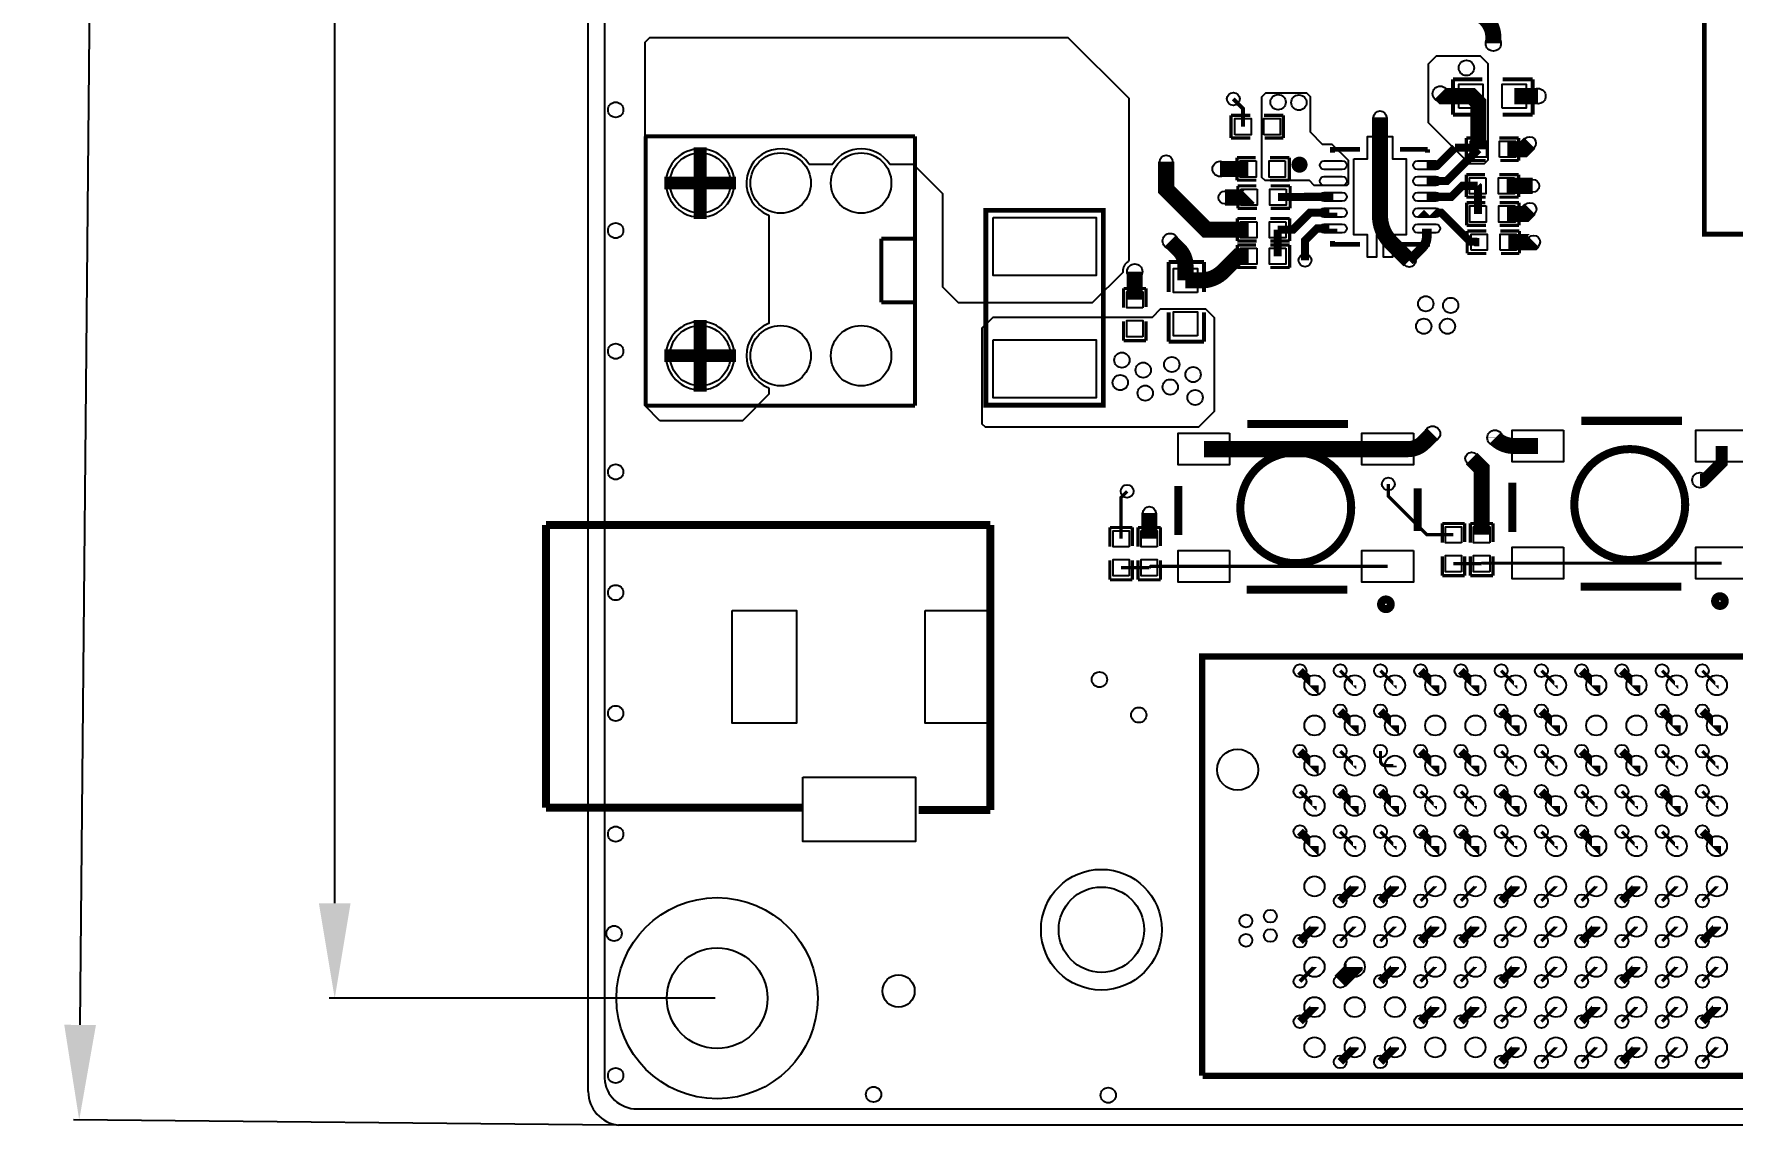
# Model space of a CAD drawing. Extents: x -17 to 168, y 0 to 127.
# Drawn here: x -17.5 to 36.1, y 0 to 34.4 of the extents above; entities that cross this region are included whole.
import ezdxf

# ---------------------------------------------------------------- set-up
doc = ezdxf.new("R2010")
doc.units = 0
doc.header["$MEASUREMENT"] = 0
doc.layers.get('0').update_dxf_attribs({"linetype": 'CONTINUOUS'})
doc.layers.get('Defpoints').update_dxf_attribs({"linetype": 'CONTINUOUS'})
for name, color, linetype in [('BG_OUTLINE', 130, 'CONTINUOUS'), ('ET_TOP', 123, 'CONTINUOUS'), ('PG_SILKSCREEN_TOP', 123, 'CONTINUOUS'), ('PIN_TOP', 4, 'CONTINUOUS'), ('RKI_ALL', 140, 'CONTINUOUS'), ('VC_TOP', 131, 'CONTINUOUS')]:
    doc.layers.add(name, color=color, linetype=linetype)
doc.dimstyles.get("Standard").update_dxf_attribs({"dimtxt": 0.18, "dimasz": 0.18, "dimexe": 0.18, "dimexo": 0.0625, "dimgap": 0.09, "dimtad": 0, "dimtih": 1, "dimtoh": 1, "dimdec": 4, "dimzin": 0, "dimdsep": 46, "dimtxsty": 'STANDARD', "dimcen": 0.09, "dimadec": 0, "dimazin": 0, "dimtfac": 1, "dimtdec": 4, "dimtofl": 0, "dimtmove": 0, "dimatfit": 3, "dimfxl": 1, "dimtolj": 1, "dimtzin": 0, "dimarcsym": 0})

# ---------------------------------------------------------------- blocks, each defined once
blk = doc.blocks.new('*D11')
at = {"layer": 'Defpoints', "color": 0, "linetype": 'Continuous', "transparency": 16777216}
for p in [(4.064, 110.936), (-8.003, 4.002), (4.064, 4.002)]:
    blk.add_point(p, dxfattribs=at)
at = {"layer": 'VC_TOP', "color": 0, "linetype": 'Continuous', "lineweight": -2, "transparency": 16777216}
for p, q in [((4.002, 110.936), (-8.183, 110.936)), ((-8.003, 107.936), (-8.003, 67.309)), ((-8.003, 7.002), (-8.003, 47.629)), ((4.002, 4.002), (-8.183, 4.002))]:
    blk.add_line(p, q, dxfattribs=at)
at = {"layer": 'VC_TOP', "color": 0, "linetype": 'Continuous', "transparency": 16777216}
for points in [[(-8.503, 107.936), (-7.503, 107.936), (-8.003, 110.936)], [(-8.503, 7.002), (-7.503, 7.002), (-8.003, 4.002)]]:
    blk.add_solid(points, dxfattribs=at)
at = {"layer": 'VC_TOP', "color": 0, "linetype": 'Continuous', "transparency": 16777216, "insert": (-8.003, 57.469), "char_height": 3, "attachment_point": 5, "rotation": 90}
blk.add_mtext('\\A1;106.93mm', dxfattribs=at)
blk = doc.blocks.new('*D12')
at = {"layer": 'Defpoints', "color": 0, "linetype": 'Continuous', "transparency": 16777216}
for p in [(2.03, 115), (-16.067, 0.16), (0.948, 0)]:
    blk.add_point(p, dxfattribs=at)
at = {"layer": 'VC_TOP', "color": 0, "linetype": 'Continuous', "lineweight": -2, "transparency": 16777216}
for p, q in [((1.967, 115), (-15.165, 115.162)), ((-15.014, 112.16), (-15.441, 66.75)), ((-16.039, 3.16), (-15.612, 48.57)), ((0.886, 0.001), (-16.247, 0.162))]:
    blk.add_line(p, q, dxfattribs=at)
at = {"layer": 'VC_TOP', "color": 0, "linetype": 'Continuous', "transparency": 16777216}
for points in [[(-15.514, 112.165), (-14.514, 112.155), (-14.985, 115.16)], [(-16.539, 3.165), (-15.539, 3.155), (-16.067, 0.16)]]:
    blk.add_solid(points, dxfattribs=at)
at = {"layer": 'VC_TOP', "color": 0, "linetype": 'Continuous', "transparency": 16777216, "insert": (-15.526, 57.66), "char_height": 3, "attachment_point": 5, "rotation": 90}
blk.add_mtext('\\A1;115.00mm', dxfattribs=at)

msp = doc.modelspace()

# ---------------------------------------------------------------- linework, layer by layer
at = {"linetype": 'Continuous'}
for centre, radius in [((16.1925, 6.165799), 1.3462), ((4.064, 4.001795), 1.5875)]:
    msp.add_circle(centre, radius, dxfattribs=at)
at = {"layer": 'BG_OUTLINE'}
for points in [[(0, 1.054862), (0, 112.957381)], [(163.412932, 0), (0.948436, 0)]]:
    msp.add_lwpolyline(points, dxfattribs=at)
msp.add_lwpolyline([(0, 1.058418, 0.382494), (0.948436, 0)], format="xyb", dxfattribs=at)
at = {"layer": 'ET_TOP'}
for points, const_width in [([(28.5623, 34.138895), (28.5623, 34.329395, 0.414214), (27.7368, 35.154895), (27.3431, 35.154895)], 0.508), ([(24.985497, 29.296411), (24.985497, 28.699104, 0.198913), (25.336017, 27.852878), (25.908, 27.280895)], 0.508), ([(25.908, 27.280895), (26.31821, 27.691105, 0.198923), (26.460399, 28.034361), (26.460399, 28.296387), (26.460501, 28.296387), (26.460501, 28.296413)], 0.3048), ([(18.3642, 27.903195), (18.641416, 27.62598, -0.198906), (18.8468, 27.130121), (18.8468, 26.658595)], 0.508), ([(18.8468, 26.658595), (19.34845, 26.658595, 0.198913), (20.03138, 26.941475), (20.5105, 27.420595), (20.8407, 27.420595)], 0.508), ([(25.226493, 21.333003), (25.86421, 21.333003, 0.198917), (26.365251, 21.540546), (26.6446, 21.819895)], 0.508), ([(28.613049, 21.691321), (28.613049, 21.680246, 0.198919), (29.206063, 21.434603), (29.967707, 21.434603)], 0.508), ([(25.000204, 11.800611), (25.000204, 11.500891, 0.414214), (25.1587, 11.342395), (25.458395, 11.342395), (25.458395, 11.342421)], 0.1016)]:
    msp.add_lwpolyline(points, format="xyb", dxfattribs=dict(at, const_width=const_width))
for points in [[(2.2606, 22.226295), (1.7907, 22.696195), (1.7907, 34.176995), (1.9431, 34.329395), (15.1384, 34.329395), (17.0561, 32.411695), (17.0561, 27.296593, -0.249383), (17.033697, 27.254505, 0.249804), (16.865092, 26.937995), (16.865092, 26.912087), (15.9004, 25.947395), (11.684, 25.947395), (11.1887, 26.442695), (11.1887, 29.389095), (10.2616, 30.316195), (9.546311, 30.316195, -0.249088), (9.504197, 30.338497, 0.529846), (7.717003, 30.338497, -0.249088), (7.674889, 30.316195), (7.006311, 30.316195, -0.249088), (6.964197, 30.338497, 1.352395), (5.670296, 28.728899, -0.307055), (5.7023, 28.681705), (5.7023, 25.332207, -0.307487), (5.670296, 25.284913, 0.677616), (5.670296, 23.278795, -0.307112), (5.7023, 23.231602), (5.7023, 23.064495), (4.8641, 22.226295)], [(4.610608, 29.731995, 1), (2.450592, 29.731945, 1)], [(4.610608, 24.281892, 1), (2.450592, 24.281892, 1)]]:
    msp.add_lwpolyline(points, format="xyb", close=True, dxfattribs=at)
for points in [[(28.3845, 30.455895), (28.2702, 30.341595), (27.813, 30.341595), (26.5176, 31.636995), (26.5176, 33.491195), (26.7716, 33.745195), (28.1432, 33.745195), (28.3845, 33.503895)], [(23.1648, 30.963895), (23.4696, 30.963895), (23.9776, 30.455895), (23.9776, 29.693895), (23.9395, 29.655795), (22.9108, 29.655795), (22.7584, 29.808195), (21.3614, 29.808195), (21.2598, 29.909795), (21.2598, 30.074895), (21.2598, 32.017995), (21.2598, 32.449795), (21.3868, 32.576795), (22.6695, 32.576795), (22.7838, 32.462495), (22.7838, 31.344895)], [(19.7485, 25.490195), (19.7485, 22.518395), (19.2532, 22.023095), (12.5349, 22.023095), (12.4333, 22.124695), (12.4333, 25.159995), (12.7762, 25.502895), (17.8054, 25.502895), (18.0594, 25.756895), (19.4818, 25.756895)]]:
    msp.add_lwpolyline(points, close=True, dxfattribs=at)
for points, const_width in [([(26.8859, 32.551395), (26.9621, 32.475195), (27.8511, 32.475195)], 0.508), ([(27.8511, 32.475195), (27.8765, 32.475195), (28.0924, 32.259295), (28.0924, 31.484595)], 0.508), ([(29.2227, 32.475195), (29.972, 32.475195)], 0.508), ([(20.6629, 31.509995), (20.6629, 32.081495), (20.3581, 32.386295)], 0.127), ([(24.985497, 29.296411), (24.985497, 31.806591)], 0.508), ([(28.0924, 30.798795), (28.0924, 31.484595)], 0.508), ([(29.0068, 30.798795), (29.5148, 30.798795), (29.7053, 30.989295)], 0.508), ([(3.5306, 29.731995), (3.5306, 30.862803)], 0.4064), ([(20.8407, 28.258795), (19.5072, 28.258795), (18.2372, 29.528795), (18.2372, 30.405095)], 0.508), ([(27.3558, 30.849595), (26.802588, 30.296409), (26.460501, 30.296409)], 0.254), ([(26.460501, 29.796511), (27.090091, 29.796511), (28.0924, 30.798795)], 0.254), ([(28.0924, 30.798795), (28.0416, 30.849595), (27.3558, 30.849595)], 0.254), ([(20.828, 30.176495), (19.939, 30.176495)], 0.508), ([(2.399792, 29.731995), (3.5306, 29.731995)], 0.4064), ([(3.5306, 29.731995), (4.661408, 29.731995)], 0.4064), ([(3.5306, 28.601187), (3.5306, 29.731995)], 0.4064), ([(20.0914, 29.274795), (20.8407, 29.274795), (20.8534, 29.287495)], 0.508), ([(28.067, 29.643095), (27.5844, 29.643095), (27.23769, 29.296411), (26.460501, 29.296411)], 0.254), ([(28.0797, 28.754095), (28.0797, 29.630395), (28.067, 29.643095)], 0.254), ([(28.9814, 29.643095), (29.8069, 29.643095)], 0.508), ([(21.7678, 29.287495), (22.63521, 29.287495), (22.6441, 29.296411), (23.510494, 29.296411)], 0.254), ([(28.9941, 28.754095), (29.5656, 28.754095), (29.718, 28.906495)], 0.508), ([(21.7551, 28.258795), (22.2377, 28.258795), (22.775189, 28.796209), (23.510494, 28.796209), (23.510494, 28.79631)], 0.254), ([(22.6187, 27.293595), (22.6187, 27.915895), (22.999192, 28.296387), (23.510494, 28.296387), (23.510494, 28.296413)], 0.254), ([(28.1178, 27.865095), (28.0162, 27.865095), (28.0035, 27.877795), (27.8384, 27.877795), (26.919911, 28.796209), (26.460399, 28.796209), (26.460501, 28.79631)], 0.254), ([(21.7551, 27.420595), (21.7551, 28.258795)], 0.254), ([(29.0322, 27.865095), (29.8196, 27.865095), (29.8323, 27.877795)], 0.508), ([(17.2466, 26.048995), (17.2466, 26.937995)], 0.508), ([(3.5306, 24.281892), (3.5306, 25.4127)], 0.4064), ([(2.399792, 24.281892), (3.5306, 24.281892)], 0.4064), ([(3.5306, 24.281892), (4.661408, 24.281892)], 0.4064), ([(3.5306, 23.151109), (3.5306, 24.281892)], 0.4064), ([(19.426707, 21.333003), (25.226493, 21.333003)], 0.508), ([(35.082988, 20.353782), (35.212477, 20.353782), (35.767493, 20.908797), (35.767493, 21.434603)], 0.381), ([(28.194, 18.632195), (28.194, 20.715478), (27.876754, 21.032724)], 0.508), ([(16.8148, 18.505195), (16.8148, 19.813295), (17.0053, 20.003795)], 0.1016), ([(27.305, 18.632195), (26.4668, 18.632195), (25.2476, 19.851395), (25.2476, 20.232395)], 0.1016), ([(17.7038, 18.505195), (17.7038, 19.317995)], 0.508), ([(27.305, 17.717795), (28.194, 17.717795)], 0.1016), ([(29.967707, 17.734788), (28.210993, 17.734788), (28.194, 17.717795)], 0.1016), ([(29.967707, 17.734788), (35.767493, 17.734788)], 0.1016), ([(16.8148, 17.590795), (17.7038, 17.590795)], 0.1016), ([(19.426707, 17.633188), (17.746193, 17.633188), (17.7038, 17.590795)], 0.1016), ([(25.226493, 17.633188), (19.426707, 17.633188)], 0.1016), ([(22.918395, 13.882421), (22.918395, 13.882395), (22.460204, 14.340611)], 0.254), ([(24.188395, 13.882421), (24.188395, 13.882395), (23.730204, 14.340611)], 0.1016), ([(25.458395, 13.882421), (25.458395, 13.882395), (25.000204, 14.340611)], 0.1016), ([(26.728395, 13.882421), (26.728395, 13.882395), (26.270204, 14.340611)], 0.254), ([(27.998395, 13.882421), (27.998395, 13.882395), (27.540204, 14.340611)], 0.254), ([(29.268395, 13.882421), (29.268395, 13.882395), (28.810204, 14.340611)], 0.1016), ([(30.538395, 13.882421), (30.538395, 13.882395), (30.080204, 14.340611)], 0.1016), ([(31.808395, 13.882421), (31.808395, 13.882395), (31.350204, 14.340611)], 0.254), ([(33.078395, 13.882421), (33.078395, 13.882395), (32.620204, 14.340611)], 0.254), ([(34.348395, 13.882421), (34.348395, 13.882395), (33.890204, 14.340611)], 0.1016), ([(35.618395, 13.882421), (35.618395, 13.882395), (35.160204, 14.340611)], 0.1016), ([(24.188395, 12.612421), (24.188395, 12.612395), (23.730204, 13.070611)], 0.254), ([(25.458395, 12.612421), (25.458395, 12.612395), (25.000204, 13.070611)], 0.254), ([(29.268395, 12.612421), (29.268395, 12.612395), (28.810204, 13.070611)], 0.254), ([(30.538395, 12.612421), (30.538395, 12.612395), (30.080204, 13.070611)], 0.254), ([(34.348395, 12.612421), (34.348395, 12.612395), (33.890204, 13.070611)], 0.254), ([(35.618395, 12.612421), (35.618395, 12.612395), (35.160204, 13.070611)], 0.254), ([(22.918395, 11.342421), (22.918395, 11.342395), (22.460204, 11.800611)], 0.254), ([(24.188395, 11.342421), (24.188395, 11.342395), (23.730204, 11.800611)], 0.1016), ([(26.728395, 11.342421), (26.728395, 11.342395), (26.270204, 11.800611)], 0.254), ([(27.998395, 11.342421), (27.998395, 11.342395), (27.540204, 11.800611)], 0.254), ([(29.268395, 11.342421), (29.268395, 11.342395), (28.810204, 11.800611)], 0.1016), ([(30.538395, 11.342421), (30.538395, 11.342395), (30.080204, 11.800611)], 0.1016), ([(31.808395, 11.342421), (31.808395, 11.342395), (31.350204, 11.800611)], 0.254), ([(33.078395, 11.342421), (33.078395, 11.342395), (32.620204, 11.800611)], 0.254), ([(34.348395, 11.342421), (34.348395, 11.342395), (33.890204, 11.800611)], 0.1016), ([(35.618395, 11.342421), (35.618395, 11.342395), (35.160204, 11.800611)], 0.1016), ([(22.918395, 10.072421), (22.918395, 10.072395), (22.460204, 10.530611)], 0.127), ([(24.188395, 10.072421), (24.188395, 10.072395), (23.730204, 10.530611)], 0.254), ([(25.458395, 10.072421), (25.458395, 10.072395), (25.000204, 10.530611)], 0.254), ([(26.728395, 10.072421), (26.728395, 10.072395), (26.270204, 10.530611)], 0.1016), ([(27.998395, 10.072421), (27.998395, 10.072395), (27.540204, 10.530611)], 0.1016), ([(29.268395, 10.072421), (29.268395, 10.072395), (28.810204, 10.530611)], 0.254), ([(30.538395, 10.072421), (30.538395, 10.072395), (30.080204, 10.530611)], 0.254), ([(31.808395, 10.072421), (31.808395, 10.072395), (31.350204, 10.530611)], 0.1016), ([(33.078395, 10.072421), (33.078395, 10.072395), (32.620204, 10.530611)], 0.1016), ([(34.348395, 10.072421), (34.348395, 10.072395), (33.890204, 10.530611)], 0.254), ([(35.618395, 10.072421), (35.618395, 10.072395), (35.160204, 10.530611)], 0.1016), ([(22.918395, 8.802421), (22.918395, 8.802395), (22.460204, 9.260611)], 0.254), ([(24.188395, 8.802421), (24.188395, 8.802395), (23.730204, 9.260611)], 0.1016), ([(25.458395, 8.802421), (25.458395, 8.802395), (25.000204, 9.260611)], 0.1016), ([(26.728395, 8.802421), (26.728395, 8.802395), (26.270204, 9.260611)], 0.254), ([(27.998395, 8.802421), (27.998395, 8.802395), (27.540204, 9.260611)], 0.254), ([(29.268395, 8.802421), (29.268395, 8.802395), (28.810204, 9.260611)], 0.1016), ([(30.538395, 8.802421), (30.538395, 8.802395), (30.080204, 9.260611)], 0.1016), ([(31.808395, 8.802421), (31.808395, 8.802395), (31.350204, 9.260611)], 0.254), ([(33.078395, 8.802421), (33.078395, 8.802395), (32.620204, 9.260611)], 0.1016), ([(34.348395, 8.802421), (34.348395, 8.802395), (33.890204, 9.260611)], 0.1016), ([(35.618395, 8.802421), (35.618395, 8.802395), (35.160204, 9.260611)], 0.254), ([(24.188395, 7.532421), (24.188395, 7.532395), (23.730204, 7.074205)], 0.254), ([(25.458395, 7.532421), (25.458395, 7.532395), (25.000204, 7.074205)], 0.254), ([(26.728395, 7.532421), (26.728395, 7.532395), (26.270204, 7.074205)], 0.1016), ([(27.998395, 7.532421), (27.998395, 7.532395), (27.540204, 7.074205)], 0.1016), ([(29.268395, 7.532421), (29.268395, 7.532395), (28.810204, 7.074205)], 0.254), ([(30.538395, 7.532421), (30.538395, 7.532395), (30.080204, 7.074205)], 0.1016), ([(31.808395, 7.532421), (31.808395, 7.532395), (31.350204, 7.074205)], 0.1016), ([(33.078395, 7.532421), (33.078395, 7.532395), (32.620204, 7.074205)], 0.254), ([(34.348395, 7.532421), (34.348395, 7.532395), (33.890204, 7.074205)], 0.1016), ([(35.618395, 7.532421), (35.618395, 7.532395), (35.160204, 7.074205)], 0.1016), ([(22.918395, 6.262421), (22.918395, 6.262395), (22.460204, 5.804205)], 0.254), ([(24.188395, 6.262421), (24.188395, 6.262395), (23.730204, 5.804205)], 0.1016), ([(25.458395, 6.262421), (25.458395, 6.262395), (25.000204, 5.804205)], 0.1016), ([(26.728395, 6.262421), (26.728395, 6.262395), (26.270204, 5.804205)], 0.254), ([(27.998395, 6.262421), (27.998395, 6.262395), (27.540204, 5.804205)], 0.254), ([(29.268395, 6.262421), (29.268395, 6.262395), (28.810204, 5.804205)], 0.1016), ([(30.538395, 6.262421), (30.538395, 6.262395), (30.080204, 5.804205)], 0.1016), ([(31.808395, 6.262421), (31.808395, 6.262395), (31.350204, 5.804205)], 0.254), ([(33.078395, 6.262421), (33.078395, 6.262395), (32.620204, 5.804205)], 0.1016), ([(34.348395, 6.262421), (34.348395, 6.262395), (33.890204, 5.804205)], 0.1016), ([(35.618395, 6.262421), (35.618395, 6.262395), (35.160204, 5.804205)], 0.254), ([(22.918395, 4.992421), (22.918395, 4.992395), (22.460204, 4.534205)], 0.127), ([(24.188395, 4.992421), (24.188395, 4.992395), (23.730204, 4.534205)], 0.508), ([(25.458395, 4.992421), (25.458395, 4.992395), (25.000204, 4.534205)], 0.254), ([(26.728395, 4.992421), (26.728395, 4.992395), (26.270204, 4.534205)], 0.1016), ([(27.998395, 4.992421), (27.998395, 4.992395), (27.540204, 4.534205)], 0.1016), ([(29.268395, 4.992421), (29.268395, 4.992395), (28.810204, 4.534205)], 0.254), ([(30.538395, 4.992421), (30.538395, 4.992395), (30.080204, 4.534205)], 0.1016), ([(31.808395, 4.992421), (31.808395, 4.992395), (31.350204, 4.534205)], 0.1016), ([(33.078395, 4.992421), (33.078395, 4.992395), (32.620204, 4.534205)], 0.254), ([(34.348395, 4.992421), (34.348395, 4.992395), (33.890204, 4.534205)], 0.1016), ([(35.618395, 4.992421), (35.618395, 4.992395), (35.160204, 4.534205)], 0.1016), ([(22.918395, 3.722421), (22.918395, 3.722395), (22.460204, 3.264205)], 0.254), ([(26.728395, 3.722421), (26.728395, 3.722395), (26.270204, 3.264205)], 0.254), ([(27.998395, 3.722421), (27.998395, 3.722395), (27.540204, 3.264205)], 0.254), ([(29.268395, 3.722421), (29.268395, 3.722395), (28.810204, 3.264205)], 0.1016), ([(30.538395, 3.722421), (30.538395, 3.722395), (30.080204, 3.264205)], 0.1016), ([(31.808395, 3.722421), (31.808395, 3.722395), (31.350204, 3.264205)], 0.254), ([(33.078395, 3.722421), (33.078395, 3.722395), (32.620204, 3.264205)], 0.1016), ([(34.348395, 3.722421), (34.348395, 3.722395), (33.890204, 3.264205)], 0.1016), ([(35.618395, 3.722421), (35.618395, 3.722395), (35.160204, 3.264205)], 0.254), ([(24.188395, 2.452421), (24.188395, 2.452395), (23.730204, 1.994205)], 0.254), ([(25.458395, 2.452421), (25.458395, 2.452395), (25.000204, 1.994205)], 0.254), ([(29.268395, 2.452421), (29.268395, 2.452395), (28.810204, 1.994205)], 0.254), ([(30.538395, 2.452421), (30.538395, 2.452395), (30.080204, 1.994205)], 0.1016), ([(31.808395, 2.452421), (31.808395, 2.452395), (31.350204, 1.994205)], 0.1016), ([(33.078395, 2.452421), (33.078395, 2.452395), (32.620204, 1.994205)], 0.254), ([(34.348395, 2.452421), (34.348395, 2.452395), (33.890204, 1.994205)], 0.1016), ([(35.618395, 2.452421), (35.618395, 2.452395), (35.160204, 1.994205)], 0.1016)]:
    msp.add_lwpolyline(points, dxfattribs=dict(at, const_width=const_width))
at = {"layer": 'PG_SILKSCREEN_TOP'}
for points, const_width in [([(115.221995, 88.11641), (35.222205, 88.11641), (35.222205, 28.116505), (115.221995, 28.116505), (115.221995, 55.131995)], 0.1524), ([(28.2194, 33.008595), (27.2923, 33.008595)], 0.127), ([(27.2923, 33.008595), (27.2923, 31.890995)], 0.127), ([(28.8544, 33.008595), (29.8069, 33.008595)], 0.127), ([(29.8069, 33.008595), (29.8069, 31.890995)], 0.127), ([(20.2819, 31.865595), (20.8915, 31.865595)], 0.1016), ([(20.2819, 31.865595), (20.2819, 31.154395)], 0.1016), ([(21.3233, 31.865595), (21.9329, 31.865595)], 0.1016), ([(21.9329, 31.865595), (21.9329, 31.154395)], 0.1016), ([(27.2923, 31.890995), (28.2194, 31.890995)], 0.127), ([(29.8069, 31.890995), (28.8544, 31.890995)], 0.127), ([(1.808201, 31.206389), (10.308107, 31.206389)], 0.127), ([(1.808201, 22.706609), (1.808201, 31.206389)], 0.127), ([(10.308107, 31.206389), (10.308107, 22.706609)], 0.127), ([(20.2819, 31.154395), (20.8915, 31.154395)], 0.1016), ([(21.9329, 31.154395), (21.3487, 31.154395)], 0.1016), ([(27.7114, 31.154395), (28.321, 31.154395)], 0.1016), ([(27.7114, 31.154395), (27.7114, 30.443195)], 0.1016), ([(28.7528, 31.154395), (29.3624, 31.154395)], 0.1016), ([(29.3624, 31.154395), (29.3624, 30.443195)], 0.1016), ([(20.4724, 29.820895), (20.4724, 30.532095)], 0.1016), ([(20.4724, 30.532095), (21.0566, 30.532095)], 0.1016), ([(22.1234, 30.532095), (21.5138, 30.532095)], 0.1016), ([(22.1234, 29.820895), (22.1234, 30.532095)], 0.1016), ([(23.485297, 30.693411), (23.485297, 30.796509), (24.350497, 30.796509)], 0.1524), ([(25.620497, 30.796509), (26.485596, 30.796509)], 0.1524), ([(26.485596, 30.796509), (26.485596, 30.693411)], 0.1524), ([(27.7114, 30.443195), (28.321, 30.443195)], 0.1016), ([(27.7114, 29.287495), (27.7114, 29.998695)], 0.1016), ([(27.7114, 29.998695), (28.2956, 29.998695)], 0.1016), ([(29.3624, 29.998695), (28.7528, 29.998695)], 0.1016), ([(29.3624, 30.443195), (28.7782, 30.443195)], 0.1016), ([(29.3624, 29.287495), (29.3624, 29.998695)], 0.1016), ([(21.082, 29.820895), (20.4724, 29.820895)], 0.1016), ([(20.4978, 28.931895), (20.4978, 29.643095)], 0.1016), ([(20.4978, 29.643095), (21.082, 29.643095)], 0.1016), ([(22.1234, 29.820895), (21.5138, 29.820895)], 0.1016), ([(22.1488, 29.643095), (21.5392, 29.643095)], 0.1016), ([(22.1488, 28.931895), (22.1488, 29.643095)], 0.1016), ([(21.1074, 28.931895), (20.4978, 28.931895)], 0.1016), ([(22.1488, 28.931895), (21.5392, 28.931895)], 0.1016), ([(28.321, 29.287495), (27.7114, 29.287495)], 0.1016), ([(27.7241, 29.109695), (28.3083, 29.109695)], 0.1016), ([(27.7241, 28.398495), (27.7241, 29.109695)], 0.1016), ([(29.3624, 29.287495), (28.7528, 29.287495)], 0.1016), ([(29.3751, 29.109695), (28.7655, 29.109695)], 0.1016), ([(29.3751, 28.398495), (29.3751, 29.109695)], 0.1016), ([(20.4851, 27.903195), (20.4851, 28.614395)], 0.1016), ([(20.4851, 28.614395), (21.0693, 28.614395)], 0.1016), ([(22.1361, 28.614395), (21.5265, 28.614395)], 0.1016), ([(22.1361, 27.903195), (22.1361, 28.614395)], 0.1016), ([(28.3337, 28.398495), (27.7241, 28.398495)], 0.1016), ([(29.3751, 28.398495), (28.7655, 28.398495)], 0.1016), ([(10.308107, 27.972309), (9.2456, 27.972309)], 0.127), ([(9.2456, 27.972309), (9.2456, 25.965709)], 0.127), ([(10.308107, 25.965709), (10.308107, 27.972309)], 0.127), ([(21.0947, 27.903195), (20.4851, 27.903195)], 0.1016), ([(22.1361, 27.903195), (21.5265, 27.903195)], 0.1016), ([(24.350497, 27.796211), (23.485297, 27.796211), (23.485297, 27.899411)], 0.1524), ([(26.485596, 27.899411), (26.485596, 27.796211), (25.620497, 27.796211)], 0.1524), ([(27.7368, 28.220695), (27.7368, 27.509495)], 0.1016), ([(27.7368, 28.220695), (28.3464, 28.220695)], 0.1016), ([(28.7782, 28.220695), (29.3878, 28.220695)], 0.1016), ([(29.3878, 28.220695), (29.3878, 27.509495)], 0.1016), ([(20.4851, 27.064995), (20.4851, 27.776195)], 0.1016), ([(20.4851, 27.776195), (21.0693, 27.776195)], 0.1016), ([(22.1361, 27.776195), (21.5265, 27.776195)], 0.1016), ([(22.1361, 27.064995), (22.1361, 27.776195)], 0.1016), ([(27.7368, 27.509495), (28.3464, 27.509495)], 0.1016), ([(29.3878, 27.509495), (28.8036, 27.509495)], 0.1016), ([(18.3134, 26.290295), (18.3134, 27.242795)], 0.127), ([(18.3134, 27.242795), (19.431, 27.242795)], 0.127), ([(19.431, 27.242795), (19.431, 26.290295)], 0.127), ([(21.0947, 27.064995), (20.4851, 27.064995)], 0.1016), ([(22.1361, 27.064995), (21.5265, 27.064995)], 0.1016), ([(16.891, 26.404595), (17.6022, 26.404595)], 0.1016), ([(16.891, 25.794995), (16.891, 26.404595)], 0.1016), ([(17.6022, 26.404595), (17.6022, 25.820395)], 0.1016), ([(9.2456, 25.965709), (10.308107, 25.965709)], 0.127), ([(16.891, 24.753595), (16.891, 25.363195)], 0.1016), ([(17.6022, 24.753595), (17.6022, 25.363195)], 0.1016), ([(18.3134, 25.655295), (18.3134, 24.728195)], 0.127), ([(19.431, 24.728195), (19.431, 25.655295)], 0.127), ([(16.891, 24.753595), (17.6022, 24.753595)], 0.1016), ([(18.3134, 24.728195), (19.431, 24.728195)], 0.127), ([(10.308107, 22.706609), (1.808201, 22.706609)], 0.127), ([(23.9776, 22.125407), (20.8026, 22.125407)], 0.254), ([(34.5186, 22.227007), (31.3436, 22.227007)], 0.254), ([(29.16301, 18.721299), (29.16301, 20.270495)], 0.254), ([(18.62201, 18.619699), (18.62201, 20.168895)], 0.254), ([(26.17851, 18.746699), (26.17851, 20.092695)], 0.254), ([(12.688595, 18.936995), (-1.332205, 18.936995)], 0.254), ([(-1.332205, 18.936995), (-1.332205, 10.021595)], 0.254), ([(12.688595, 9.945395), (12.688595, 18.936995)], 0.254), ([(16.4592, 18.860795), (17.1704, 18.860795)], 0.1016), ([(16.4592, 18.251195), (16.4592, 18.860795)], 0.1016), ([(17.1704, 18.860795), (17.1704, 18.276595)], 0.1016), ([(17.3482, 18.860795), (18.0594, 18.860795)], 0.1016), ([(17.3482, 18.251195), (17.3482, 18.860795)], 0.1016), ([(18.0594, 18.860795), (18.0594, 18.276595)], 0.1016), ([(26.9494, 18.987795), (27.6606, 18.987795)], 0.1016), ([(26.9494, 18.378195), (26.9494, 18.987795)], 0.1016), ([(27.6606, 18.987795), (27.6606, 18.403595)], 0.1016), ([(27.8384, 18.987795), (28.5496, 18.987795)], 0.1016), ([(27.8384, 18.378195), (27.8384, 18.987795)], 0.1016), ([(28.5496, 18.987795), (28.5496, 18.403595)], 0.1016), ([(16.4592, 17.209795), (16.4592, 17.819395)], 0.1016), ([(17.1704, 17.209795), (17.1704, 17.819395)], 0.1016), ([(17.3482, 17.209795), (17.3482, 17.819395)], 0.1016), ([(18.0594, 17.209795), (18.0594, 17.819395)], 0.1016), ([(26.9494, 17.336795), (26.9494, 17.946395)], 0.1016), ([(27.6606, 17.336795), (27.6606, 17.946395)], 0.1016), ([(27.8384, 17.336795), (27.8384, 17.946395)], 0.1016), ([(28.5496, 17.336795), (28.5496, 17.946395)], 0.1016), ([(16.4592, 17.209795), (17.1704, 17.209795)], 0.1016), ([(17.3482, 17.209795), (18.0594, 17.209795)], 0.1016), ([(26.9494, 17.336795), (27.6606, 17.336795)], 0.1016), ([(27.8384, 17.336795), (28.5496, 17.336795)], 0.1016), ([(23.9522, 16.894607), (20.7772, 16.89481)], 0.254), ([(34.4932, 16.996207), (31.3182, 16.99641)], 0.254), ([(19.369989, 1.555801), (19.369989, 14.789201), (75.986589, 14.789201)], 0.2032), ([(-1.332205, 10.021595), (6.770395, 10.021595)], 0.254), ([(10.427995, 9.945395), (12.688595, 9.945395)], 0.254), ([(75.94981, 1.555801), (19.38401, 1.555801)], 0.2032)]:
    msp.add_lwpolyline(points, dxfattribs=dict(at, const_width=const_width))
at = {"layer": 'PG_SILKSCREEN_TOP', "const_width": 0.254}
for points in [[(22.572497, 30.312411, 1), (22.318447, 30.312309, 1)], [(34.617711, 19.584772, 1), (31.117433, 19.584767, 1)], [(24.076406, 19.483095, 1), (20.576738, 19.483243, 1)], [(25.324587, 16.435603, 1), (25.01968, 16.435751, 1)], [(35.865308, 16.53728, 1), (35.56096, 16.537275, 1)]]:
    msp.add_lwpolyline(points, format="xyb", close=True, dxfattribs=at)
at = {"layer": 'PG_SILKSCREEN_TOP', "const_width": 0.1524}
msp.add_lwpolyline([(16.256, 28.868395), (16.256, 22.721595), (12.5476, 22.721595), (12.5476, 28.868395)], close=True, dxfattribs=at)
at = {"layer": 'PIN_TOP'}
for points in [[(27.4701, 32.094195), (27.4701, 32.856195), (28.2321, 32.856195), (28.2321, 32.094195)], [(28.8417, 32.094195), (28.8417, 32.856195), (29.6037, 32.856195), (29.6037, 32.094195)], [(20.4089, 31.255995), (20.4089, 31.763995), (20.9169, 31.763995), (20.9169, 31.255995)], [(21.3233, 31.255995), (21.3233, 31.763995), (21.8313, 31.763995), (21.8313, 31.255995)], [(24.160505, 30.496307), (24.595607, 30.496307), (24.595607, 31.196305), (24.87549, 31.196305), (24.87549, 30.496307), (25.095505, 30.496307), (25.095505, 31.196305), (25.375387, 31.196305), (25.375387, 30.496307), (25.810489, 30.496307), (25.810489, 28.096515), (25.375387, 28.096515), (25.375387, 27.396516), (25.095505, 27.396516), (25.095505, 28.096515), (24.87549, 28.096515), (24.87549, 27.396516), (24.595607, 27.396516), (24.595607, 28.096515), (24.160505, 28.096515)], [(27.8384, 30.544795), (27.8384, 31.052795), (28.3464, 31.052795), (28.3464, 30.544795)], [(28.7528, 30.544795), (28.7528, 31.052795), (29.2608, 31.052795), (29.2608, 30.544795)], [(21.082, 30.430495), (21.082, 29.922495), (20.574, 29.922495), (20.574, 30.430495)], [(21.9964, 30.430495), (21.9964, 29.922495), (21.4884, 29.922495), (21.4884, 30.430495)], [(21.1074, 29.541495), (21.1074, 29.033495), (20.5994, 29.033495), (20.5994, 29.541495)], [(22.0218, 29.541495), (22.0218, 29.033495), (21.5138, 29.033495), (21.5138, 29.541495)], [(28.321, 29.897095), (28.321, 29.389095), (27.813, 29.389095), (27.813, 29.897095)], [(29.2354, 29.897095), (29.2354, 29.389095), (28.7274, 29.389095), (28.7274, 29.897095)], [(28.3337, 29.008095), (28.3337, 28.500095), (27.8257, 28.500095), (27.8257, 29.008095)], [(29.2481, 29.008095), (29.2481, 28.500095), (28.7401, 28.500095), (28.7401, 29.008095)], [(12.7762, 28.639795), (16.0274, 28.639795), (16.0274, 26.810995), (12.7762, 26.810995)], [(21.0947, 28.512795), (21.0947, 28.004795), (20.5867, 28.004795), (20.5867, 28.512795)], [(22.0091, 28.512795), (22.0091, 28.004795), (21.5011, 28.004795), (21.5011, 28.512795)], [(27.8638, 27.611095), (27.8638, 28.119095), (28.3718, 28.119095), (28.3718, 27.611095)], [(28.7782, 27.611095), (28.7782, 28.119095), (29.2862, 28.119095), (29.2862, 27.611095)], [(21.0947, 27.674595), (21.0947, 27.166595), (20.5867, 27.166595), (20.5867, 27.674595)], [(22.0091, 27.674595), (22.0091, 27.166595), (21.5011, 27.166595), (21.5011, 27.674595)], [(19.2278, 26.277595), (18.4658, 26.277595), (18.4658, 27.039595), (19.2278, 27.039595)], [(17.5006, 25.794995), (16.9926, 25.794995), (16.9926, 26.302995), (17.5006, 26.302995)], [(17.5006, 24.880595), (16.9926, 24.880595), (16.9926, 25.388595), (17.5006, 25.388595)], [(19.2278, 24.905995), (18.4658, 24.905995), (18.4658, 25.667995), (19.2278, 25.667995)], [(12.7762, 24.778995), (16.0274, 24.778995), (16.0274, 22.950195), (12.7762, 22.950195)], [(20.239507, 21.833002), (20.239507, 20.833004), (18.613907, 20.833004), (18.613907, 21.833002)], [(26.039293, 21.833002), (26.039293, 20.833004), (24.413693, 20.833004), (24.413693, 21.833002)], [(30.780507, 21.934602), (30.780507, 20.934604), (29.154907, 20.934604), (29.154907, 21.934602)], [(36.580293, 21.934602), (36.580293, 20.934604), (34.954693, 20.934604), (34.954693, 21.934602)], [(17.0688, 18.251195), (16.5608, 18.251195), (16.5608, 18.759195), (17.0688, 18.759195)], [(17.9578, 18.251195), (17.4498, 18.251195), (17.4498, 18.759195), (17.9578, 18.759195)], [(27.559, 18.378195), (27.051, 18.378195), (27.051, 18.886195), (27.559, 18.886195)], [(28.448, 18.378195), (27.94, 18.378195), (27.94, 18.886195), (28.448, 18.886195)], [(30.780507, 18.234787), (30.780507, 17.234789), (29.154907, 17.234789), (29.154907, 18.234787)], [(36.580293, 18.234787), (36.580293, 17.234789), (34.954693, 17.234789), (34.954693, 18.234787)], [(17.0688, 17.336795), (16.5608, 17.336795), (16.5608, 17.844795), (17.0688, 17.844795)], [(17.9578, 17.336795), (17.4498, 17.336795), (17.4498, 17.844795), (17.9578, 17.844795)], [(20.239507, 18.133187), (20.239507, 17.133189), (18.613907, 17.133189), (18.613907, 18.133187)], [(26.039293, 18.133187), (26.039293, 17.133189), (24.413693, 17.133189), (24.413693, 18.133187)], [(27.559, 17.463795), (27.051, 17.463795), (27.051, 17.971795), (27.559, 17.971795)], [(28.448, 17.463795), (27.94, 17.463795), (27.94, 17.971795), (28.448, 17.971795)], [(4.535195, 16.244595), (6.567195, 16.244595), (6.567195, 12.688595), (4.535195, 12.688595)], [(10.635285, 16.244595), (12.667285, 16.244595), (12.667285, 12.688595), (10.635285, 12.688595)], [(6.770395, 10.982503), (10.326395, 10.982503), (10.326395, 8.950503), (6.770395, 8.950503)]]:
    msp.add_lwpolyline(points, close=True, dxfattribs=at)
for points in [[(23.795495, 30.156455), (23.225493, 30.156455, -1), (23.225493, 30.436363), (23.795495, 30.436363, -1)], [(26.745502, 30.156455), (26.1755, 30.156455, -1), (26.1755, 30.436363), (26.745502, 30.436363, -1)], [(23.795495, 29.656557), (23.225493, 29.656557, -1), (23.225493, 29.936465), (23.795495, 29.936465, -1)], [(26.745502, 29.656557), (26.1755, 29.656557, -1), (26.1755, 29.936465), (26.745502, 29.936465, -1)], [(23.795495, 29.156457), (23.225493, 29.156457, -1), (23.225493, 29.436365), (23.795495, 29.436365, -1)], [(26.745502, 29.156457), (26.1755, 29.156457, -1), (26.1755, 29.436365), (26.745502, 29.436365, -1)], [(23.795495, 28.656356), (23.225493, 28.656356, -1), (23.225493, 28.936264), (23.795495, 28.936264, -1)], [(23.795495, 28.156459), (23.225493, 28.156459, -1), (23.225493, 28.436367), (23.795495, 28.436367, -1)], [(26.745502, 28.656356), (26.1755, 28.656356, -1), (26.1755, 28.936264), (26.745502, 28.936264, -1)], [(26.745502, 28.156459), (26.1755, 28.156459, -1), (26.1755, 28.436367), (26.745502, 28.436367, -1)]]:
    msp.add_lwpolyline(points, format="xyb", close=True, dxfattribs=at)
for centre, radius in [((3.5306, 29.731995), 0.9525), ((6.0706, 29.731995), 0.9525), ((8.6106, 29.731995), 0.9525), ((3.5306, 24.281892), 0.9525), ((6.0706, 24.281892), 0.9525), ((8.6106, 24.281892), 0.9525), ((22.918395, 13.882421), 0.3175), ((24.188395, 13.882421), 0.3175), ((25.458395, 13.882421), 0.3175), ((26.728395, 13.882421), 0.3175), ((27.998395, 13.882421), 0.3175), ((29.268395, 13.882421), 0.3175), ((30.538395, 13.882421), 0.3175), ((31.808395, 13.882421), 0.3175), ((33.078395, 13.882421), 0.3175), ((34.348395, 13.882421), 0.3175), ((35.618395, 13.882421), 0.3175), ((22.918395, 12.612421), 0.3175), ((24.188395, 12.612421), 0.3175), ((25.458395, 12.612421), 0.3175), ((26.728395, 12.612421), 0.3175), ((27.998395, 12.612421), 0.3175), ((29.268395, 12.612421), 0.3175), ((30.538395, 12.612421), 0.3175), ((31.808395, 12.612421), 0.3175), ((33.078395, 12.612421), 0.3175), ((34.348395, 12.612421), 0.3175), ((35.618395, 12.612421), 0.3175), ((20.492695, 11.215421), 0.6477), ((22.918395, 11.342421), 0.3175), ((24.188395, 11.342421), 0.3175), ((25.458395, 11.342421), 0.3175), ((26.728395, 11.342421), 0.3175), ((27.998395, 11.342421), 0.3175), ((29.268395, 11.342421), 0.3175), ((30.538395, 11.342421), 0.3175), ((31.808395, 11.342421), 0.3175), ((33.078395, 11.342421), 0.3175), ((34.348395, 11.342421), 0.3175), ((35.618395, 11.342421), 0.3175), ((22.918395, 10.072421), 0.3175), ((24.188395, 10.072421), 0.3175), ((25.458395, 10.072421), 0.3175), ((26.728395, 10.072421), 0.3175), ((27.998395, 10.072421), 0.3175), ((29.268395, 10.072421), 0.3175), ((30.538395, 10.072421), 0.3175), ((31.808395, 10.072421), 0.3175), ((33.078395, 10.072421), 0.3175), ((34.348395, 10.072421), 0.3175), ((35.618395, 10.072421), 0.3175), ((22.918395, 8.802421), 0.3175), ((24.188395, 8.802421), 0.3175), ((25.458395, 8.802421), 0.3175), ((26.728395, 8.802421), 0.3175), ((27.998395, 8.802421), 0.3175), ((29.268395, 8.802421), 0.3175), ((30.538395, 8.802421), 0.3175), ((31.808395, 8.802421), 0.3175), ((33.078395, 8.802421), 0.3175), ((34.348395, 8.802421), 0.3175), ((35.618395, 8.802421), 0.3175), ((16.1925, 6.165799), 1.905), ((22.918395, 7.532421), 0.3175), ((24.188395, 7.532421), 0.3175), ((25.458395, 7.532421), 0.3175), ((26.728395, 7.532421), 0.3175), ((27.998395, 7.532421), 0.3175), ((29.268395, 7.532421), 0.3175), ((30.538395, 7.532421), 0.3175), ((31.808395, 7.532421), 0.3175), ((33.078395, 7.532421), 0.3175), ((34.348395, 7.532421), 0.3175), ((35.618395, 7.532421), 0.3175), ((4.064, 4.001795), 3.175), ((22.918395, 6.262421), 0.3175), ((24.188395, 6.262421), 0.3175), ((25.458395, 6.262421), 0.3175), ((26.728395, 6.262421), 0.3175), ((27.998395, 6.262421), 0.3175), ((29.268395, 6.262421), 0.3175), ((30.538395, 6.262421), 0.3175), ((31.808395, 6.262421), 0.3175), ((33.078395, 6.262421), 0.3175), ((34.348395, 6.262421), 0.3175), ((35.618395, 6.262421), 0.3175), ((22.918395, 4.992421), 0.3175), ((24.188395, 4.992421), 0.3175), ((25.458395, 4.992421), 0.3175), ((26.728395, 4.992421), 0.3175), ((27.998395, 4.992421), 0.3175), ((29.268395, 4.992421), 0.3175), ((30.538395, 4.992421), 0.3175), ((31.808395, 4.992421), 0.3175), ((33.078395, 4.992421), 0.3175), ((34.348395, 4.992421), 0.3175), ((35.618395, 4.992421), 0.3175), ((9.7917, 4.230395), 0.508), ((22.918395, 3.722421), 0.3175), ((24.188395, 3.722421), 0.3175), ((25.458395, 3.722421), 0.3175), ((26.728395, 3.722421), 0.3175), ((27.998395, 3.722421), 0.3175), ((29.268395, 3.722421), 0.3175), ((30.538395, 3.722421), 0.3175), ((31.808395, 3.722421), 0.3175), ((33.078395, 3.722421), 0.3175), ((34.348395, 3.722421), 0.3175), ((35.618395, 3.722421), 0.3175), ((22.918395, 2.452421), 0.3175), ((24.188395, 2.452421), 0.3175), ((25.458395, 2.452421), 0.3175), ((26.728395, 2.452421), 0.3175), ((27.998395, 2.452421), 0.3175), ((29.268395, 2.452421), 0.3175), ((30.538395, 2.452421), 0.3175), ((31.808395, 2.452421), 0.3175), ((33.078395, 2.452421), 0.3175), ((34.348395, 2.452421), 0.3175), ((35.618395, 2.452421), 0.3175)]:
    msp.add_circle(centre, radius, dxfattribs=at)
at = {"layer": 'RKI_ALL'}
msp.add_lwpolyline([(1.538478, 0.508), (163.357001, 0.508, 0.409108), (164.491695, 1.662684), (164.491695, 113.370131, 0.402936), (163.32581, 114.491795), (2.225802, 114.491795, 0.392301), (0.508, 112.639348), (0.508, 1.476756, 0.396248)], format="xyb", close=True, dxfattribs=at)
at = {"layer": 'VC_TOP'}
for centre, radius in [((28.5623, 34.138895), 0.2413), ((27.7114, 33.364195), 0.2413), ((26.8859, 32.551395), 0.2413), ((29.972, 32.475195), 0.2413), ((0.8636, 32.043395), 0.2413), ((20.3581, 32.386295), 0.2032), ((21.7678, 32.284695), 0.2413), ((22.4282, 32.271995), 0.2413), ((24.985497, 31.806591), 0.2032), ((28.0924, 31.484595), 0.2032), ((29.7053, 30.989295), 0.2032), ((18.2372, 30.405095), 0.2032), ((19.939, 30.176495), 0.2413), ((20.0914, 29.274795), 0.2032), ((29.8069, 29.643095), 0.2032), ((29.718, 28.906495), 0.2032), ((0.8636, 28.233395), 0.2413), ((18.3642, 27.903195), 0.2413), ((29.8323, 27.877795), 0.2032), ((22.6187, 27.293595), 0.2032), ((25.908, 27.280895), 0.2032), ((17.2466, 26.937995), 0.2413), ((26.4287, 25.921995), 0.2413), ((27.2161, 25.871195), 0.2413), ((26.3652, 25.210795), 0.2413), ((27.1145, 25.210795), 0.2413), ((0.8636, 24.423395), 0.2413), ((16.8402, 24.143995), 0.2413), ((18.415, 24.004295), 0.2413), ((16.7894, 23.432795), 0.2413), ((17.5133, 23.826495), 0.2413), ((19.0881, 23.686795), 0.2413), ((17.5768, 23.102595), 0.2413), ((18.3642, 23.293095), 0.2413), ((19.1516, 22.962895), 0.2413), ((26.6446, 21.819895), 0.2413), ((28.613049, 21.691321), 0.2413), ((27.876754, 21.032724), 0.2032), ((0.8636, 20.613395), 0.2413), ((25.2476, 20.232395), 0.2032), ((35.082988, 20.353782), 0.2413), ((17.0053, 20.003795), 0.2032), ((17.7038, 19.317995), 0.2032), ((0.8636, 16.803395), 0.2413), ((22.460204, 14.340611), 0.2032), ((23.730204, 14.340611), 0.2032), ((25.000204, 14.340611), 0.2032), ((26.270204, 14.340611), 0.2032), ((27.540204, 14.340611), 0.2032), ((28.810204, 14.340611), 0.2032), ((30.080204, 14.340611), 0.2032), ((31.350204, 14.340611), 0.2032), ((32.620204, 14.340611), 0.2032), ((33.890204, 14.340611), 0.2032), ((35.160204, 14.340611), 0.2032), ((16.129, 14.060195), 0.2413), ((0.8636, 12.993395), 0.2413), ((17.3736, 12.942595), 0.2413), ((23.730204, 13.070611), 0.2032), ((25.000204, 13.070611), 0.2032), ((28.810204, 13.070611), 0.2032), ((30.080204, 13.070611), 0.2032), ((33.890204, 13.070611), 0.2032), ((35.160204, 13.070611), 0.2032), ((22.460204, 11.800611), 0.2032), ((23.730204, 11.800611), 0.2032), ((25.000204, 11.800611), 0.2032), ((26.270204, 11.800611), 0.2032), ((27.540204, 11.800611), 0.2032), ((28.810204, 11.800611), 0.2032), ((30.080204, 11.800611), 0.2032), ((31.350204, 11.800611), 0.2032), ((32.620204, 11.800611), 0.2032), ((33.890204, 11.800611), 0.2032), ((35.160204, 11.800611), 0.2032), ((22.460204, 10.530611), 0.2032), ((23.730204, 10.530611), 0.2032), ((25.000204, 10.530611), 0.2032), ((26.270204, 10.530611), 0.2032), ((27.540204, 10.530611), 0.2032), ((28.810204, 10.530611), 0.2032), ((30.080204, 10.530611), 0.2032), ((31.350204, 10.530611), 0.2032), ((32.620204, 10.530611), 0.2032), ((33.890204, 10.530611), 0.2032), ((35.160204, 10.530611), 0.2032), ((0.8636, 9.183395), 0.2413), ((22.460204, 9.260611), 0.2032), ((23.730204, 9.260611), 0.2032), ((25.000204, 9.260611), 0.2032), ((26.270204, 9.260611), 0.2032), ((27.540204, 9.260611), 0.2032), ((28.810204, 9.260611), 0.2032), ((30.080204, 9.260611), 0.2032), ((31.350204, 9.260611), 0.2032), ((32.620204, 9.260611), 0.2032), ((33.890204, 9.260611), 0.2032), ((35.160204, 9.260611), 0.2032), ((23.730204, 7.074205), 0.2032), ((25.000204, 7.074205), 0.2032), ((26.270204, 7.074205), 0.2032), ((27.540204, 7.074205), 0.2032), ((28.810204, 7.074205), 0.2032), ((30.080204, 7.074205), 0.2032), ((31.350204, 7.074205), 0.2032), ((32.620204, 7.074205), 0.2032), ((33.890204, 7.074205), 0.2032), ((35.160204, 7.074205), 0.2032), ((20.7518, 6.440195), 0.2032), ((21.5265, 6.592595), 0.2032), ((0.8128, 6.046495), 0.2413), ((20.7518, 5.830595), 0.2032), ((21.5265, 5.982995), 0.2032), ((22.460204, 5.804205), 0.2032), ((23.730204, 5.804205), 0.2032), ((25.000204, 5.804205), 0.2032), ((26.270204, 5.804205), 0.2032), ((27.540204, 5.804205), 0.2032), ((28.810204, 5.804205), 0.2032), ((30.080204, 5.804205), 0.2032), ((31.350204, 5.804205), 0.2032), ((32.620204, 5.804205), 0.2032), ((33.890204, 5.804205), 0.2032), ((35.160204, 5.804205), 0.2032), ((22.460204, 4.534205), 0.2032), ((23.730204, 4.534205), 0.2032), ((25.000204, 4.534205), 0.2032), ((26.270204, 4.534205), 0.2032), ((27.540204, 4.534205), 0.2032), ((28.810204, 4.534205), 0.2032), ((30.080204, 4.534205), 0.2032), ((31.350204, 4.534205), 0.2032), ((32.620204, 4.534205), 0.2032), ((33.890204, 4.534205), 0.2032), ((35.160204, 4.534205), 0.2032), ((22.460204, 3.264205), 0.2032), ((26.270204, 3.264205), 0.2032), ((27.540204, 3.264205), 0.2032), ((28.810204, 3.264205), 0.2032), ((30.080204, 3.264205), 0.2032), ((31.350204, 3.264205), 0.2032), ((32.620204, 3.264205), 0.2032), ((33.890204, 3.264205), 0.2032), ((35.160204, 3.264205), 0.2032), ((23.730204, 1.994205), 0.2032), ((25.000204, 1.994205), 0.2032), ((28.810204, 1.994205), 0.2032), ((30.080204, 1.994205), 0.2032), ((31.350204, 1.994205), 0.2032), ((32.620204, 1.994205), 0.2032), ((33.890204, 1.994205), 0.2032), ((35.160204, 1.994205), 0.2032), ((0.8636, 1.563395), 0.2413), ((9.0043, 0.966495), 0.2413), ((16.4084, 0.941095), 0.2413)]:
    msp.add_circle(centre, radius, dxfattribs=at)

# ---------------------------------------------------------------- dimensions: what is measured, and where the dimension line sits
at = {"layer": 'VC_TOP', "linetype": 'Continuous'}
dim = msp.add_aligned_dim(p1=(2.029968, 114.999795), p2=(0.948436, 0), distance=-17.016213, dimstyle='Standard', override={"dimtxt": 3, "dimasz": 3, "dimdec": 2, "dimpost": 'mm'}, dxfattribs=at)
dim.commit()
dim.dimension.update_dxf_attribs({"geometry": '*D12', "text_midpoint": (-15.526259, 57.659922), "text_rotation": 90})
dim = msp.add_linear_dim(base=(-8.003091, 4.001795), p1=(4.064, 110.935795), p2=(4.064, 4.001795), angle=90, dimstyle='Standard', override={"dimtxt": 3, "dimasz": 3, "dimdec": 2, "dimpost": 'mm'}, dxfattribs=at)
dim.commit()
dim.dimension.update_dxf_attribs({"geometry": '*D11', "text_midpoint": (-8.003091, 57.468795), "text_rotation": 90})

doc.saveas('drawing.dxf')
